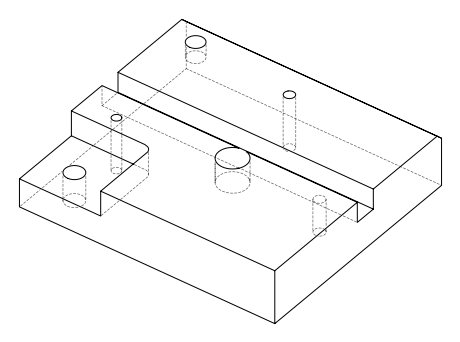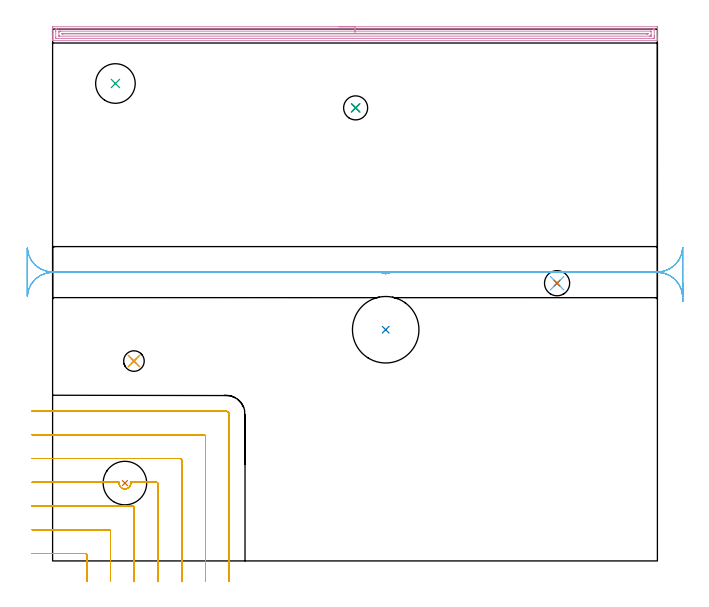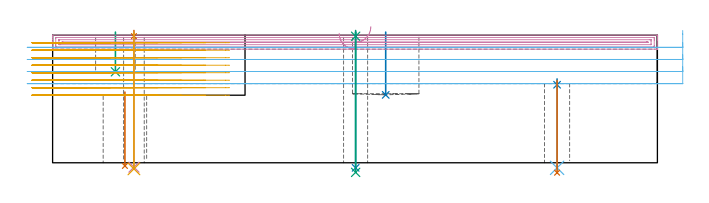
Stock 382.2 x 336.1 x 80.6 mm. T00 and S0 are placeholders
(PLAN: 15 operations, 12 tool changes, 40.2 min)
(1 INDEXABLE_INSERT_DRILL_THROUGH_HOLE_FROM_SOLID | STEP1HOLE | NXT0302_026 | 0.2 min | 47832 mm3)
(2 INDEXABLE_INSERT_DRILL_BLIND_HOLE_FROM_SOLID | STEP1POCKET | NXT0302_036 | 0.16 min | 51529 mm3)
(3 INDEXABLE_INSERT_DRILL_BLIND_HOLE_FROM_SOLID_1 | STEP1POCKET_1 | UGT0302_004 | 0.1 min | 11327 mm3)
(4 AREA_MILL | FG_CHAMFER_SURFACE | UGT0205_001 | 12.39 min | 14798 mm3)
(5 MILL_CORNER_NOTCH_RECTANGULAR | CORNER_NOTCH_RECTANGULAR | UGT0201_094 | Follow Part, ap 5, ae 75% | 17.57 min | 458827 mm3)
(6 MILL_RECTANGULAR_SLOT | SLOT_RECTANGULAR | UGT0201_004 | Follow Part, ap 8, ae 75% | 7.85 min | 376558 mm3)
(7 SPOT_DRILL | STEP1HOLE_1 | NXT0321_9005460120000 | 0.03 min | 25 mm3)
(8 SPOT_DRILL_1 | STEP1HOLE_2 | NXT0321_9005460120000 | 0.04 min | 47 mm3)
(9 SPOT_DRILL_2 | STEP1HOLE_3 | NXT0321_9005460120000 | 0.03 min | 26 mm3)
(10 DRILL_THROUGH_HOLE_INTO_CENTER | STEP1HOLE_1 | NXT0301_042 | 0.34 min | 3199 mm3)
(11 DRILL_TO_ENLARGE_THROUGH_HOLE | STEP1HOLE_1 | NXT0301_101 | 0.35 min | 7503 mm3)
(12 DRILL_THROUGH_HOLE_INTO_CENTER_1 | STEP1HOLE_2 | NXT0301_065 | 0.23 min | 3467 mm3)
(13 DRILL_TO_ENLARGE_THROUGH_HOLE_1 | STEP1HOLE_2 | UGT0301_241 | 0.24 min | 6386 mm3)
(14 DRILL_THROUGH_HOLE_INTO_CENTER_2 | STEP1HOLE_3 | NXT0301_065 | 0.34 min | 5552 mm3)
(15 DRILL_TO_ENLARGE_THROUGH_HOLE_2 | STEP1HOLE_3 | UGT0301_282 | 0.36 min | 9112 mm3)
(TOOL NXT0302_026 | Index. Insert Drill 27.5mm [880-D2750L32-03] | D27.5 PA176 FL83 Z2)
(TOOL NXT0302_036 | Index. Insert Drill 42mm [880-D4200L50-05] | D42 PA176 FL210 Z2)
(TOOL UGT0302_004 | Indexable Insert Drill 25mm | D25 PA180 FL50 Z2)
(TOOL UGT0205_001 | Chamfer Mill 20 x 3 x 45 deg. | D20 FL50 Z2)
(TOOL UGT0201_094 | End mill 20 mm | D20 FL38 Z4)
(TOOL UGT0201_004 | End Mill 32 mm | D32 FL53 Z6)
(TOOL NXT0321_9005460120000 | NC Spot Drill, 142deg, 12mm, Carbide, Uncoated | D12 PA142 FL30 Z2)
(TOOL NXT0301_042 | Carbide Drill 7.1mm [860.1-0710-057A1-MM 2214] | D7.1 PA140 FL85 Z2)
(TOOL NXT0301_101 | Carbide Drill 13mm [860.1-1300-104A1-MM 2214] | D13 PA140 FL123 Z2)
(TOOL NXT0301_065 | Carbide Drill 9.4mm [860.1-0940-075A1-MM 2214] | D9.4 PA140 FL98 Z2)
(TOOL UGT0301_241 | Twist Drill 15.9 mm | D15.9 PA118 FL120 Z2)
(TOOL UGT0301_282 | Twist Drill 15.2 mm | D15.2 PA118 FL120 Z2)
(OP 1 INDEXABLE_INSERT_DRILL_THROUGH_HOLE_FROM_SOLID)
G17 G21 G94 G90
T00 M6
G54
G17 G0 G90 X45.7 Y49.2 S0 M3
G43 Z90.6 H1
G94 G81 G98 Z-1.98 F250. R44.7
G80
M5
M2
(OP 2 INDEXABLE_INSERT_DRILL_BLIND_HOLE_FROM_SOLID)
G17 G21 G94 G90
T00 M6
G54
G17 G0 G90 X210.5 Y146.1 S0 M3
G43 Z90.6 H1
G94 G81 G98 Z42.9 F250. R82.6
G80
M5
M2
(OP 3 INDEXABLE_INSERT_DRILL_BLIND_HOLE_FROM_SOLID_1)
G17 G21 G94 G90
T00 M6
G54
G17 G0 G90 X39.7 Y301.7 S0 M3
G43 Z90.6 H0
G94 G81 G98 Z57.5 F250. R82.6
G80
M5
M2
(OP 4 AREA_MILL)
G17 G21 G94 G90
T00 M6
G54
G17 G0 G90 X181.1 Y337.6 S1061 M3
G43 Z90.6 H0
Z81.8
G94 G1 X181.138 Z80.928 F250.
X181.252 Z80.064
X181.441 Z79.212
X181.703 Z78.38
X182.037 Z77.574
X182.44 Z76.8
X182.908 Z76.064
X183.44 Z75.372
X184.029 Z74.729
X184.672 Z74.14
X185.364 Z73.609
X186.1 Z73.14
X186.874 Z72.737
X187.68 Z72.403
X188.512 Z72.141
X189.364 Z71.952
X190.228 Z71.838
X191.1 Z71.8
X381.57 Y337.599 Z71.801
X382.011 Y337.596 Z71.802
X382.19 Y337.592 Z71.806
X382.2 Y337.162 Z72.235
Y331.879 Z77.515
Y330.479 Z78.917
Y330.118 Z79.277
Y329.397 Z80.003
Y329.159 Z80.241
X382.198 Y328.799 Z80.592
X382.197
X382.018 Y328.8 Z80.6
X0.183
X0.003 Y328.799 Z80.592
X0.002
X0. Y329.158 Z80.241
Y329.397 Z80.003
Y330.118 Z79.277
Y331.359 Z78.037
Y332.76 Z76.636
Y336.902 Z72.495
X0.003 Y337.162 Z72.235
X0.01 Y337.592 Z71.806
X0.19 Y337.596 Z71.802
X0.63 Y337.6 Z71.8
X191.1
Y336.186 Z73.214
X379.88 Y336.185 Z73.215
X380.156 Y336.18 Z73.22
X380.184 Y336.179 Z73.221
X380.19 Y336.162 Z73.238
X380.196 Y336.126 Z73.274
X380.198 Y336.092 Z73.308
X380.2 Y335.87 Z73.53
Y335.401 Z73.999
Y331.879 Z77.521
Y331.467 Z77.933
X380.197 Y330.999 Z78.401
X380.191 Y330.596 Z78.804
X380.17 Y330.221 Z79.179
X379.781 Y330.216 Z79.184
X379.683 Y330.215 Z79.185
X2.32
X2.044 Y330.22 Z79.18
X2.016 Y330.221 Z79.179
X2.01 Y330.238 Z79.162
X2.004 Y330.274 Z79.126
X2.002 Y330.308 Z79.092
X2. Y330.53 Z78.87
Y330.999 Z78.401
Y334.521 Z74.879
Y334.933 Z74.467
X2.003 Y335.401 Z73.999
X2.009 Y335.804 Z73.596
X2.03 Y336.179 Z73.221
X2.419 Y336.184 Z73.216
X2.517 Y336.185 Z73.215
X191.1 Y336.186 Z73.214
Y334.772 Z74.628
X377.993 Y334.771 Z74.629
X378.078 Y334.77 Z74.63
X378.145 Y334.768 Z74.632
X378.182 Y334.765 Z74.635
X378.19 Y334.724 Z74.676
X378.196 Y334.521 Z74.879
X378.2 Y334.317 Z75.083
Y332.556 Z76.844
X378.196 Y331.879 Z77.521
X378.192 Y331.683 Z77.717
X378.176 Y331.635 Z77.765
X378.12 Y331.633 Z77.767
X377.993 Y331.631 Z77.769
X377.353 Y331.629 Z77.771
X377.099 Y331.628 Z77.772
X4.207 Y331.629 Z77.771
X4.122 Y331.63 Z77.77
X4.055 Y331.632 Z77.768
X4.018 Y331.635 Z77.765
X4.01 Y331.676 Z77.724
X4.004 Y331.879 Z77.521
X4.001 Y332.083 Z77.317
X4. Y333.844 Z75.556
X4.004 Y334.521 Z74.879
X4.008 Y334.717 Z74.683
X4.024 Y334.765 Z74.635
X4.08 Y334.767 Z74.633
X4.207 Y334.769 Z74.631
X4.847 Y334.771 Z74.629
X5.101 Y334.772 Z74.628
X191.1
Y333.357 Z76.043
X375.598
X375.917 Y333.356 Z76.044
X376.077 Y333.353 Z76.047
X376.176 Y333.351 Z76.049
X376.19 Y333.308 Z76.092
X376.192 Y333.2 Z76.2
X376.19 Y333.092 Z76.308
X376.176 Y333.049 Z76.351
X376.077 Y333.046 Z76.354
X375.916 Y333.044 Z76.356
X375.598 Y333.043 Z76.357
X375.31
X6.602
X6.283 Y333.044 Z76.356
X6.123 Y333.047 Z76.353
X6.025 Y333.049 Z76.351
X6.01 Y333.092 Z76.308
X6.008 Y333.2 Z76.2
X6.01 Y333.308 Z76.092
X6.025 Y333.351 Z76.049
X6.123 Y333.354 Z76.046
X6.284 Y333.356 Z76.044
X8.678 Y333.357 Z76.043
X191.1
X191.972 Z76.081
X192.836 Z76.195
X193.688 Z76.383
X194.52 Z76.646
X195.326 Z76.98
X196.1 Z77.382
X196.836 Z77.851
X197.528 Z78.382
X198.171 Z78.972
X198.76 Z79.615
X199.292 Z80.307
X199.76 Z81.043
X200.163 Z81.816
X200.497 Z82.622
X200.759 Z83.454
X200.948 Z84.306
X201.062 Z85.171
X201.1 Z86.043
G0 Z90.6
M5
M2
(OP 5 MILL_CORNER_NOTCH_RECTANGULAR)
G17 G21 G94 G90
T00 M6
G54
G17 G0 G90 X21.6 Y-13. S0 M3
G43 Z90.6 H0
Z75.862
G94 G1 Y-10. F250.
Y3.707 F500.
G3 X20.607 Y4.7 R1.
G1 X-10.
X-13. F250.
G0 Z90.6
X36.6 Y-13.
Z75.862
G1 Y-10.
Y18.706 F500.
G3 X35.606 Y19.7 R1.
G1 X-10.
X-13. F250.
G0 Z90.6
X51.6 Y-13.
Z75.862
G1 Y-10.
Y33.706 F500.
G3 X50.606 Y34.7 R1.
G1 X-10.
X-13. F250.
G0 Z90.6
X66.6 Y-13.
Z75.862
G1 Y-10.
Y48.705 F500.
G3 X65.605 Y49.7 R1.
G1 X49.409
G2 X48.199 Y46.411 R3.766
X44.475 Y45.66 R3.741
X44.2 Y45.768 R3.762
X43.008 Y46.598 R3.762
X41.989 Y49.7 R3.768
G1 X-10.
X-13. F250.
G0 Z90.6
X81.6 Y-13.
Z75.862
G1 Y-10.
Y63.705 F500.
G3 X80.605 Y64.7 R1.
G1 X-10.
X-13. F250.
G0 Z90.6
X96.6 Y-13.
Z75.862
G1 Y-10.
Y78.705 F500.
G3 X95.605 Y79.7 R1.
G1 X-10.
X-13. F250.
G0 Z90.6
X111.6 Y-13.
Z75.862
G1 Y-10.
Y92.5 F500.
G3 X109.4 Y94.7 R2.2
G1 X-10.
X-13. F250.
G0 Z90.6
X21.6 Y-13.
Z71.125
G1 Y-10.
Y3.707 F500.
G3 X20.607 Y4.7 R1.
G1 X-10.
X-13. F250.
G0 Z90.6
X36.6 Y-13.
Z71.125
G1 Y-10.
Y18.706 F500.
G3 X35.606 Y19.7 R1.
G1 X-10.
X-13. F250.
G0 Z90.6
X51.6 Y-13.
Z71.125
G1 Y-10.
Y33.706 F500.
G3 X50.606 Y34.7 R1.
G1 X-10.
X-13. F250.
G0 Z90.6
X66.6 Y-13.
Z71.125
G1 Y-10.
Y48.705 F500.
G3 X65.605 Y49.7 R1.
G1 X49.409
G2 X48.553 Y46.777 R3.766
X48.193 Y46.406 R3.764
X46.97 Y45.676 R3.74
X44.475 Y45.66 R3.741
X43.008 Y46.598 R3.781
X41.989 Y49.7 R3.768
G1 X-10.
X-13. F250.
G0 Z90.6
X81.6 Y-13.
Z71.125
G1 Y-10.
Y63.705 F500.
G3 X80.605 Y64.7 R1.
G1 X-10.
X-13. F250.
G0 Z90.6
X96.6 Y-13.
Z71.125
G1 Y-10.
Y78.705 F500.
G3 X95.605 Y79.7 R1.
G1 X-10.
X-13. F250.
G0 Z90.6
X111.6 Y-13.
Z71.125
G1 Y-10.
Y92.5 F500.
G3 X109.4 Y94.7 R2.2
G1 X-10.
X-13. F250.
G0 Z90.6
X21.6 Y-13.
Z66.387
G1 Y-10.
Y3.707 F500.
G3 X20.607 Y4.7 R1.
G1 X-10.
X-13. F250.
G0 Z90.6
X36.6 Y-13.
Z66.387
G1 Y-10.
Y18.706 F500.
G3 X35.606 Y19.7 R1.
G1 X-10.
X-13. F250.
G0 Z90.6
X51.6 Y-13.
Z66.387
G1 Y-10.
Y33.706 F500.
G3 X50.606 Y34.7 R1.
G1 X-10.
X-13. F250.
G0 Z90.6
X66.6 Y-13.
Z66.387
G1 Y-10.
Y48.705 F500.
G3 X65.605 Y49.7 R1.
G1 X49.409
G2 X48.193 Y46.406 R3.764
X46.97 Y45.676 R3.74
X44.475 Y45.66 R3.741
X43.008 Y46.598 R3.781
X41.989 Y49.7 R3.768
G1 X-10.
X-13. F250.
G0 Z90.6
X81.6 Y-13.
Z66.387
G1 Y-10.
Y63.705 F500.
G3 X80.605 Y64.7 R1.
G1 X-10.
X-13. F250.
G0 Z90.6
X96.6 Y-13.
Z66.387
G1 Y-10.
Y78.705 F500.
G3 X95.605 Y79.7 R1.
G1 X-10.
X-13. F250.
G0 Z90.6
X111.6 Y-13.
Z66.387
G1 Y-10.
Y92.5 F500.
G3 X109.4 Y94.7 R2.2
G1 X-10.
X-13. F250.
G0 Z90.6
X21.6 Y-13.
Z61.65
G1 Y-10.
Y3.707 F500.
G3 X20.607 Y4.7 R1.
G1 X-10.
X-13. F250.
G0 Z90.6
X36.6 Y-13.
Z61.65
G1 Y-10.
Y18.706 F500.
G3 X35.606 Y19.7 R1.
G1 X-10.
X-13. F250.
G0 Z90.6
X51.6 Y-13.
Z61.65
G1 Y-10.
Y33.706 F500.
G3 X50.606 Y34.7 R1.
G1 X-10.
X-13. F250.
G0 Z90.6
X66.6 Y-13.
Z61.65
G1 Y-10.
Y48.705 F500.
G3 X65.605 Y49.7 R1.
G1 X49.409
G2 X48.199 Y46.411 R3.764
X44.475 Y45.66 R3.741
X43.218 Y46.397 R3.762
X43.008 Y46.598 R3.762
G1 X42.984 Y46.622
G2 X41.99 Y49.7 R3.768
G1 X-10.
X-13. F250.
G0 Z90.6
X81.6 Y-13.
Z61.65
G1 Y-10.
Y63.705 F500.
G3 X80.605 Y64.7 R1.
G1 X-10.
X-13. F250.
G0 Z90.6
X96.6 Y-13.
Z61.65
G1 Y-10.
Y78.705 F500.
G3 X95.605 Y79.7 R1.
G1 X-10.
X-13. F250.
G0 Z90.6
X111.6 Y-13.
Z61.65
G1 Y-10.
Y92.5 F500.
G3 X109.4 Y94.7 R2.2
G1 X-10.
X-13. F250.
G0 Z90.6
X21.6 Y-13.
Z56.912
G1 Y-10.
Y3.707 F500.
G3 X20.607 Y4.7 R1.
G1 X-10.
X-13. F250.
G0 Z90.6
X36.6 Y-13.
Z56.912
G1 Y-10.
Y18.706 F500.
G3 X35.606 Y19.7 R1.
G1 X-10.
X-13. F250.
G0 Z90.6
X51.6 Y-13.
Z56.912
G1 Y-10.
Y33.706 F500.
G3 X50.606 Y34.7 R1.
G1 X-10.
X-13. F250.
G0 Z90.6
X66.6 Y-13.
Z56.912
G1 Y-10.
Y48.705 F500.
G3 X65.605 Y49.7 R1.
G1 X49.409
G2 X48.199 Y46.411 R3.764
X44.475 Y45.66 R3.741
X43.218 Y46.397 R3.762
X43.008 Y46.598 R3.762
G1 X42.984 Y46.622
G2 X41.99 Y49.7 R3.768
G1 X-10.
X-13. F250.
G0 Z90.6
X81.6 Y-13.
Z56.912
G1 Y-10.
Y63.705 F500.
G3 X80.605 Y64.7 R1.
G1 X-10.
X-13. F250.
G0 Z90.6
X96.6 Y-13.
Z56.912
G1 Y-10.
Y78.705 F500.
G3 X95.605 Y79.7 R1.
G1 X-10.
X-13. F250.
G0 Z90.6
X111.6 Y-13.
Z56.912
G1 Y-10.
Y92.5 F500.
G3 X109.4 Y94.7 R2.2
G1 X-10.
X-13. F250.
G0 Z90.6
X21.6 Y-13.
Z52.175
G1 Y-10.
Y3.707 F500.
G3 X20.607 Y4.7 R1.
G1 X-10.
X-13. F250.
G0 Z90.6
X36.6 Y-13.
Z52.175
G1 Y-10.
Y18.706 F500.
G3 X35.606 Y19.7 R1.
G1 X-10.
X-13. F250.
G0 Z90.6
X51.6 Y-13.
Z52.175
G1 Y-10.
Y33.706 F500.
G3 X50.606 Y34.7 R1.
G1 X-10.
X-13. F250.
G0 Z90.6
X66.6 Y-13.
Z52.175
G1 Y-10.
Y48.705 F500.
G3 X65.605 Y49.7 R1.
G1 X49.409
G2 X48.199 Y46.411 R3.766
X44.475 Y45.66 R3.741
X43.008 Y46.598 R3.762
X41.989 Y49.7 R3.768
G1 X-10.
X-13. F250.
G0 Z90.6
X81.6 Y-13.
Z52.175
G1 Y-10.
Y63.705 F500.
G3 X80.605 Y64.7 R1.
G1 X-10.
X-13. F250.
G0 Z90.6
X96.6 Y-13.
Z52.175
G1 Y-10.
Y78.705 F500.
G3 X95.605 Y79.7 R1.
G1 X-10.
X-13. F250.
G0 Z90.6
X111.6 Y-13.
Z52.175
G1 Y-10.
Y92.5 F500.
G3 X109.4 Y94.7 R2.2
G1 X-10.
X-13. F250.
G0 Z90.6
X21.6 Y-13.
Z47.437
G1 Y-10.
Y3.707 F500.
G3 X20.607 Y4.7 R1.
G1 X-10.
X-13. F250.
G0 Z90.6
X36.6 Y-13.
Z47.437
G1 Y-10.
Y18.706 F500.
G3 X35.606 Y19.7 R1.
G1 X-10.
X-13. F250.
G0 Z90.6
X51.6 Y-13.
Z47.437
G1 Y-10.
Y33.706 F500.
G3 X50.606 Y34.7 R1.
G1 X-10.
X-13. F250.
G0 Z90.6
X66.6 Y-13.
Z47.437
G1 Y-10.
Y48.705 F500.
G3 X65.605 Y49.7 R1.
G1 X49.409
G2 X48.492 Y46.707 R3.766
X48.195 Y46.408 R3.764
X46.97 Y45.676 R3.74
X44.475 Y45.66 R3.741
X43.008 Y46.598 R3.774
X41.989 Y49.7 R3.768
G1 X-10.
X-13. F250.
G0 Z90.6
X81.6 Y-13.
Z47.437
G1 Y-10.
Y63.705 F500.
G3 X80.605 Y64.7 R1.
G1 X-10.
X-13. F250.
G0 Z90.6
X96.6 Y-13.
Z47.437
G1 Y-10.
Y78.705 F500.
G3 X95.605 Y79.7 R1.
G1 X-10.
X-13. F250.
G0 Z90.6
X111.6 Y-13.
Z47.437
G1 Y-10.
Y92.5 F500.
G3 X109.4 Y94.7 R2.2
G1 X-10.
X-13. F250.
G0 Z90.6
X21.6 Y-13.
Z42.7
G1 Y-10.
Y3.707 F500.
G3 X20.607 Y4.7 R1.
G1 X-10.
X-13. F250.
G0 Z90.6
X36.6 Y-13.
Z42.7
G1 Y-10.
Y18.706 F500.
G3 X35.606 Y19.7 R1.
G1 X-10.
X-13. F250.
G0 Z90.6
X51.6 Y-13.
Z42.7
G1 Y-10.
Y33.706 F500.
G3 X50.606 Y34.7 R1.
G1 X-10.
X-13. F250.
G0 Z90.6
X66.6 Y-13.
Z42.7
G1 Y-10.
Y48.705 F500.
G3 X65.605 Y49.7 R1.
G1 X49.409
G2 X48.195 Y46.408 R3.764
X46.97 Y45.676 R3.74
X44.475 Y45.66 R3.741
X43.008 Y46.598 R3.774
X41.989 Y49.7 R3.768
G1 X-10.
X-13. F250.
G0 Z90.6
X81.6 Y-13.
Z42.7
G1 Y-10.
Y63.705 F500.
G3 X80.605 Y64.7 R1.
G1 X-10.
X-13. F250.
G0 Z90.6
X96.6 Y-13.
Z42.7
G1 Y-10.
Y78.705 F500.
G3 X95.605 Y79.7 R1.
G1 X-10.
X-13. F250.
G0 Z90.6
X111.6 Y-13.
Z42.7
G1 Y-10.
Y92.5 F500.
G3 X109.4 Y94.7 R2.2
G1 X-10.
X-13. F250.
G0 Z90.6
M5
M2
(OP 6 MILL_RECTANGULAR_SLOT)
G17 G21 G94 G90
T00 M6
G54
G17 G0 G90 X398.2 Y175.613 S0 M3
G43 Z90.6 H0
Z83.6
G94 G1 Y166.966 Z81.283 F250.
X398.19 Z81.28
X398.2 Z81.277
Y198.034 Z72.953
X398.19 Z72.95
G2 X382.2 Y182.6 R16. F500.
G1 X0.
G2 X-15.97 Y197.621 R16.
G1 X-16.
Y167.379
X-15.97
G2 X0. Y182.4 R16.
G1 X205.123
G2 X210.5 Y181.47 R16.
X215.877 Y182.4 R16.
G1 X382.2
G2 X398.19 Y166.966 R16.
G1 X398.296 Y163.967 F250.
G0 X398.2 Y175.613 Z75.95
G1 Y166.966 Z73.633
X398.19 Z73.63
X398.2 Z73.628
Y198.034 Z65.303
X398.19 Z65.3
G2 X382.2 Y182.6 R16. F500.
G1 X0.
G2 X-15.97 Y197.621 R16.
G1 X-16.
Y167.379
X-15.97
G2 X0. Y182.4 R16.
G1 X205.123
G2 X210.5 Y181.47 R16.
X215.877 Y182.4 R16.
G1 X382.2
G2 X398.19 Y166.966 R16.
G1 X398.296 Y163.967 F250.
G0 X398.2 Y175.613 Z68.3
G1 Y166.966 Z65.983
X398.19 Z65.98
X398.2 Z65.978
Y198.034 Z57.653
X398.19 Z57.65
G2 X382.2 Y182.6 R16. F500.
G1 X0.
G2 X-15.97 Y197.621 R16.
G1 X-16.
Y167.379
X-15.97
G2 X0. Y182.4 R16.
G1 X205.123
G2 X210.5 Y181.47 R16.
X215.877 Y182.4 R16.
G1 X382.2
G2 X398.19 Y166.966 R16.
G1 X398.296 Y163.967 F250.
G0 X398.2 Y175.613 Z60.65
G1 Y166.966 Z58.333
X398.19 Z58.33
X398.2 Z58.328
Y198.034 Z50.003
X398.19 Z50.
G2 X382.2 Y182.6 R16. F500.
G1 X0.
G2 X-15.97 Y197.621 R16.
G1 X-16.
Y167.379
X-15.97
G2 X0. Y182.4 R16.
G1 X205.123
G2 X210.5 Y181.47 R16.
X215.877 Y182.4 R16.
G1 X382.2
G2 X398.19 Y166.966 R16.
G1 X398.296 Y163.967 F250.
G0 Z90.6
M5
M2
(OP 7 SPOT_DRILL)
G17 G21 G94 G90
T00 M6
G54
G17 G0 G90 X51.4 Y126.3 S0 M3
G43 Z90.6 H0
G94 G81 G98 Z80.036 F250. R83.6
G80
M5
M2
(OP 8 SPOT_DRILL_1)
G17 G21 G94 G90
T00 M6
G54
G17 G0 G90 X318.8 Y175.5 S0 M3
G43 Z90.6 H0
G94 G81 G98 Z49.316 F250. R53.
G80
M5
M2
(OP 9 SPOT_DRILL_2)
G17 G21 G94 G90
T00 M6
G54
G17 G0 G90 X191.5 Y286.3 S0 M3
G43 Z90.6 H0
G94 G81 G98 Z79.946 F250. R83.6
G80
M5
M2
(OP 10 DRILL_THROUGH_HOLE_INTO_CENTER)
G17 G21 G94 G90
T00 M6
G54
G17 G0 G90 X51.4 Y126.3 S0 M3
G43 Z90.6 H1
G94 G73 G98 Z-2.792 F250. Q6.949 R82.6
G80
M5
M2
(OP 11 DRILL_TO_ENLARGE_THROUGH_HOLE)
G17 G21 G94 G90
T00 M6
G54
G17 G0 G90 X51.4 Y126.3 S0 M3
G43 Z90.6 H1
G94 G73 G98 Z-3.866 F250. Q12.067 R82.6
G80
M5
M2
(OP 12 DRILL_THROUGH_HOLE_INTO_CENTER_1)
G17 G21 G94 G90
T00 M6
G54
G17 G0 G90 X318.8 Y175.5 S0 M3
G43 Z90.6 H1
G94 G73 G98 Z-3.211 F250. Q8.868 R52.
G80
M5
M2
(OP 13 DRILL_TO_ENLARGE_THROUGH_HOLE_1)
G17 G21 G94 G90
T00 M6
G54
G17 G0 G90 X318.8 Y175.5 S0 M3
G43 Z90.6 H0
G94 G73 G98 Z-6.277 F250. Q14.069 R52.
G80
M5
M2
(OP 14 DRILL_THROUGH_HOLE_INTO_CENTER_2)
G17 G21 G94 G90
T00 M6
G54
G17 G0 G90 X191.5 Y286.3 S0 M3
G43 Z90.6 H1
G94 G73 G98 Z-3.211 F250. Q9.312 R82.6
G80
M5
M2
(OP 15 DRILL_TO_ENLARGE_THROUGH_HOLE_2)
G17 G21 G94 G90
T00 M6
G54
G17 G0 G90 X191.5 Y286.3 S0 M3
G43 Z90.6 H0
G94 G73 G98 Z-6.067 F250. Q14.444 R82.6
G80
M5
M2
